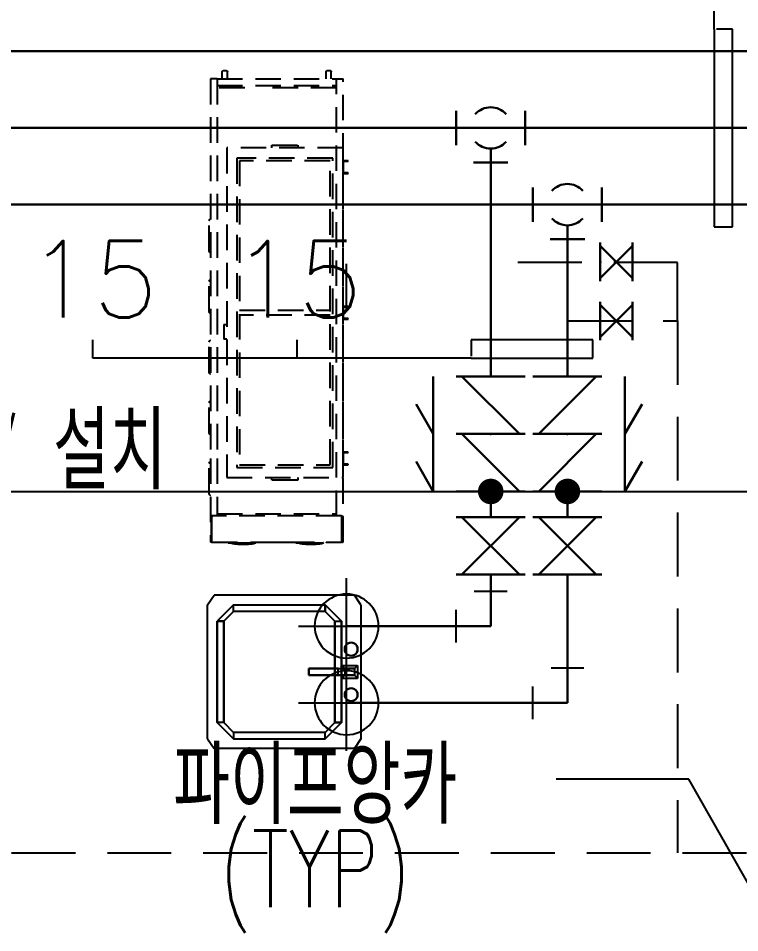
# Model space of a CAD drawing. Header units: millimetres. Extents: x 98929 to 11941380, y 952 to 54154.
# Drawn here: x 221164 to 223986, y 46476 to 50054 of the extents above; entities that cross this region are included whole.
import ezdxf
from ezdxf.enums import TextEntityAlignment as Align

# ---------------------------------------------------------------- set-up
doc = ezdxf.new("R2010")
doc.units = ezdxf.units.MM
for name, pattern in [('DASHED', [0.75, 0.5, -0.25]), ('DASHED2', [0.375, 0.25, -0.125]), ('HIDDEN', [0.375, 0.25, -0.125]), ('PHANTOM', [63.5, 31.75, -6.35, 6.35, -6.35, 6.35, -6.35])]:
    doc.linetypes.add(name, pattern=pattern)
for name, color, linetype, lineweight in [('-급수', 3, 'Continuous', 30), ('-급탕', 2, 'Continuous', 30), ('-환탕', 4, 'Continuous', 30)]:
    doc.layers.add(name, color=color, linetype=linetype, lineweight=lineweight)
for name, color, linetype in [('1', 1, 'Continuous'), ('5TXT', 7, 'Continuous'), ('AHU-02(SA)', 3, 'Continuous'), ('ex', 1, 'Continuous'), ('pipe', 3, 'Continuous'), ('UTIL-AIR', 3, 'DASHED2'), ('VENT', 7, 'HIDDEN'), ('Y', 2, 'Continuous'), ('빌트인', 8, 'Continuous')]:
    doc.layers.add(name, color=color, linetype=linetype)
doc.styles.add('굴림', font='simple.shx', dxfattribs={"bigfont": 'whgtxt.shx'})

# ---------------------------------------------------------------- blocks, each defined once
blk = doc.blocks.new('IVC-S70')
at = {"layer": '빌트인', "linetype": 'DASHED', "ltscale": 200}
for p, q in [((-909.1, 220.7), (-908.1, 220.7)), ((-909.1, 220.7), (-909.1, 161.1)), ((-908.1, 221.7), (-907.1, 221.7)), ((-908.1, -284.6), (-908.1, 221.7)), ((-907.1, 221.7), (-908.1, 221.7)), ((-907.1, 227.5), (905, 227.5)), ((-907.1, 225), (-907.1, 227.5)), ((-907.1, 225), (-907.1, 222.4)), ((-805.1, 225), (-907.1, 225)), ((-907.1, 222.7), (-806.1, 222.7)), ((-907.1, 222.7), (-907.1, 221.7)), ((-907.1, 222.4), (-907.1, 221.7)), ((-809.1, 222.4), (-905.1, 222.4)), ((-807.1, 225), (-807.1, 222.7)), ((-806.1, 222.7), (-806.1, 221.7)), ((-806.1, 222.4), (-805.1, 222.4)), ((-805.1, 221.7), (-806.1, 221.7)), ((-805.1, 221.7), (-805.1, 225)), ((-805.1, 221.7), (-805.1, -284.6)), ((-655, 227.5), (635, 227.5)), ((-655, -227.5), (-655, 227.5)), ((-605, 247.5), (-603, 247.5)), ((-605, 227.5), (-605, 247.5)), ((-555, 227.5), (-605, 227.5)), ((-603, 247.5), (-603, 229.5)), ((-603, 229.5), (-557, 229.5)), ((-557, 247.5), (-555, 247.5)), ((-557, 229.5), (-557, 247.5)), ((-555, 247.5), (-555, 227.5)), ((-35, 247.5), (-33, 247.5)), ((-35, 227.5), (-35, 247.5)), ((15, 227.5), (-35, 227.5)), ((-33, 247.5), (-33, 229.5)), ((-33, 229.5), (13, 229.5)), ((13, 247.5), (15, 247.5)), ((13, 229.5), (13, 247.5)), ((15, 247.5), (15, 227.5)), ((535, 247.5), (537, 247.5)), ((535, 227.5), (535, 247.5)), ((585, 227.5), (535, 227.5)), ((537, 247.5), (537, 229.5)), ((537, 229.5), (583, 229.5)), ((583, 229.5), (583, 247.5)), ((583, 247.5), (585, 247.5)), ((585, 247.5), (585, 227.5)), ((635, 227.5), (635, -227.5)), ((905, 202.1), (905, 227.5)), ((-805.1, 202.1), (905, 202.1)), ((-797.1, -265.2), (-797.1, 202.1)), ((-615, -187.5), (-615, 187.5)), ((-615, 187.5), (595, 187.5)), ((595, 187.5), (595, -187.5)), ((869.6, 202.1), (869.6, -55.5)), ((879.6, -265.2), (879.6, 202.1)), ((905, -265.2), (905, 202.1)), ((905, 181.5), (932.6, 181.5)), ((-910.1, 43.6), (-910.1, 161.1)), ((-908.1, 161.1), (-910.1, 161.1)), ((-910.1, 53.7), (-910.1, 151)), ((-910.1, 151), (-910.1, 151)), ((-605, -177.5), (-605, 177.5)), ((-605, 177.5), (585, 177.5)), ((-20, 177.5), (-20, -177.5)), ((0, -177.5), (0, 177.5)), ((585, 177.5), (585, -177.5)), ((905, 161.5), (932.6, 161.5)), ((937.6, 166.5), (937.6, 176.5)), ((-910.1, 53.7), (-910.1, 53.7)), ((-910.1, 43.6), (-908.1, 43.6)), ((-909.1, 43.6), (-909.1, -132.2)), ((-665, 50.8), (-665, -50.8)), ((-655, 50.8), (-665, 50.8)), ((645, 50.8), (635, 50.8)), ((645, -50.8), (645, 50.8)), ((-665, -50.8), (-655, -50.8)), ((635, -50.8), (645, -50.8)), ((-910.1, -221.5), (-910.1, -104)), ((-908.1, -104), (-910.1, -104)), ((-910.1, -211.4), (-910.1, -114.1)), ((-910.1, -114.1), (-910.1, -114.1)), ((585, -177.5), (-605, -177.5)), ((869.6, -157.1), (869.6, -265.2)), ((-910.1, -211.4), (-910.1, -211.4)), ((595, -187.5), (-615, -187.5)), ((-910.1, -221.5), (-908.1, -221.5)), ((-909.1, -221.5), (-909.1, -285.6)), ((635, -227.5), (-655, -227.5)), ((-112.8, -227.5), (-112.8, -238.5)), ((-56.4, -238.5), (-112.8, -238.5)), ((-56.4, -238.5), (-56.4, -227.5)), ((905, -224.8), (932.6, -224.8)), ((905, -244.8), (932.6, -244.8)), ((937.6, -239.8), (937.6, -229.8)), ((-909.1, -285.6), (-908.1, -285.6)), ((-908.1, -284.6), (-907.1, -284.6)), ((-908.1, -284.6), (-908.1, -285.6)), ((-908.1, -286.6), (-908.1, -285.6)), ((-908.1, -285.6), (-907.1, -285.6)), ((-907.1, -285.6), (-907.1, -284.6)), ((-907.1, -285.6), (-907.1, -285.6)), ((-907.1, -285.6), (-907.1, -288.1)), ((-905.1, -285.6), (-907.1, -285.6)), ((-905.1, -285.6), (-809.1, -285.6)), ((-806.1, -285.6), (-809.1, -285.6)), ((-807.1, -285.6), (-807.1, -288.1)), ((-806.1, -285.6), (-806.1, -284.6)), ((-805.1, -284.6), (-806.1, -284.6)), ((-806.1, -285.6), (-806.1, -284.6)), ((-806.1, -285.6), (-805.1, -285.6)), ((-579.9, -265.2), (-805.1, -265.2)), ((-805.1, -284.6), (-805.1, -288.1)), ((905, -265.2), (-579.9, -265.2)), ((905, -265.2), (905, -290.6)), ((-908.1, -286.6), (-907.1, -286.6)), ((-907.1, -288.1), (-907.1, -290.6)), ((-805.1, -288.1), (-907.1, -288.1)), ((-579.9, -290.6), (-907.1, -290.6)), ((-718.2, -295.6), (-598.7, -295.6)), ((-718.2, -295.7), (-598.7, -295.7)), ((-718.1, -295.6), (-599.9, -295.6)), ((-718.1, -295.7), (-599.9, -295.7)), ((905, -290.6), (-579.9, -290.6)), ((-480.8, -295.6), (-361.3, -295.6)), ((-480.8, -295.7), (-361.3, -295.7)), ((-243.6, -295.6), (-124.1, -295.6)), ((-243.6, -295.7), (-124.1, -295.7)), ((-6.4, -295.6), (113.1, -295.6)), ((-6.4, -295.7), (113.1, -295.7)), ((230.9, -295.6), (350.4, -295.6)), ((230.9, -295.7), (350.4, -295.7))]:
    blk.add_line(p, q, dxfattribs=at)
for centre, radius, start, end in [((-905.1, 220.4), 2, 147.4808, 154.9288), ((932.6, 176.5), 5, 0, 90), ((932.6, 166.5), 5, 270, 0), ((932.6, -229.8), 5, 0, 90), ((932.6, -239.8), 5, 270, 0), ((-905.1, -283.6), 2, 207.8925, 209.1843), ((-905.1, -283.6), 2, 222.132, 270), ((-718.2, -288.2), 7.5, 199.1756, 270), ((-718.1, -288.2), 7.5, 199.1756, 270), ((-718.2, -288.2), 7.4, 199.445, 270), ((-718.1, -288.2), 7.4, 199.445, 270), ((-598.7, -288.2), 7.5, 270, 340.8244), ((-598.7, -288.2), 7.4, 270, 340.555), ((-480.8, -288.2), 7.5, 199.1756, 270), ((-480.8, -288.2), 7.4, 199.445, 270), ((-361.3, -288.2), 7.5, 270, 340.8244), ((-361.3, -288.2), 7.4, 270, 340.555), ((-243.6, -288.2), 7.5, 199.1756, 270), ((-243.6, -288.2), 7.4, 199.445, 270), ((-124.1, -288.2), 7.5, 270, 340.8244), ((-124.1, -288.2), 7.4, 270, 340.555), ((-6.4, -288.2), 7.5, 199.1756, 270), ((-6.4, -288.2), 7.4, 199.445, 270), ((113.1, -288.2), 7.5, 270, 340.8244), ((113.1, -288.2), 7.4, 270, 340.555), ((230.9, -288.2), 7.5, 199.1756, 270), ((230.9, -288.2), 7.4, 199.445, 270), ((350.4, -288.2), 7.5, 270, 340.8244), ((350.4, -288.2), 7.4, 270, 340.555)]:
    blk.add_arc(centre, radius, start, end, dxfattribs=at)
for points, knots in [([(-906.1, 220.7), (-906.3, 220.7), (-906.6, 220.8), (-907.1, 221), (-907.3, 221.1), (-907.7, 221.2), (-907.8, 221.3), (-908, 221.5), (-908.1, 221.6), (-908.1, 221.7)], [0, 0, 0, 0, 0.25, 0.25, 0.5, 0.5, 0.75, 0.75, 1, 1, 1, 1]), ([(-907.1, 222.7), (-907, 222.7), (-906.9, 222.6), (-906.7, 222.4), (-906.7, 222.3), (-906.5, 221.9), (-906.4, 221.7), (-906.2, 221.2), (-906.2, 220.9), (-906.1, 220.7)], [0, 0, 0, 0, 0.25, 0.25, 0.5, 0.5, 0.75, 0.75, 1, 1, 1, 1]), ([(-907.1, 221.7), (-907, 221.7), (-906.9, 221.6), (-906.7, 221.5), (-906.7, 221.5), (-906.5, 221.3), (-906.4, 221.2), (-906.2, 220.9), (-906.2, 220.8), (-906.1, 220.7)], [0, 0, 0, 0, 0.25, 0.25, 0.5, 0.5, 0.75, 0.75, 1, 1, 1, 1]), ([(-807.1, 220.7), (-807, 220.9), (-806.9, 221.2), (-806.7, 221.7), (-806.7, 221.9), (-806.5, 222.3), (-806.4, 222.4), (-806.2, 222.6), (-806.2, 222.7), (-806.1, 222.7)], [0, 0, 0, 0, 0.25, 0.25, 0.5, 0.5, 0.75, 0.75, 1, 1, 1, 1]), ([(-807.1, 220.7), (-807, 220.8), (-806.9, 220.9), (-806.7, 221.2), (-806.7, 221.3), (-806.5, 221.5), (-806.4, 221.5), (-806.2, 221.6), (-806.2, 221.7), (-806.1, 221.7)], [0, 0, 0, 0, 0.25, 0.25, 0.5, 0.5, 0.75, 0.75, 1, 1, 1, 1]), ([(-806.1, 221.7), (-806.1, 221.6), (-806.1, 221.5), (-806.2, 221.3), (-806.3, 221.2), (-806.5, 221.1), (-806.6, 221), (-806.8, 220.8), (-806.9, 220.7), (-807.1, 220.7)], [0, 0, 0, 0, 0.25, 0.25, 0.5, 0.5, 0.75, 0.75, 1, 1, 1, 1]), ([(-805.1, 221.7), (-805.1, 221.6), (-805.1, 221.5), (-805.3, 221.3), (-805.5, 221.2), (-805.9, 221.1), (-806.1, 221), (-806.6, 220.8), (-806.8, 220.7), (-807.1, 220.7)], [0, 0, 0, 0, 0.25, 0.25, 0.5, 0.5, 0.75, 0.75, 1, 1, 1, 1]), ([(-910.1, 151), (-910.9, 150.1), (-912.4, 148.3), (-913.5, 144.2), (-914.5, 139.4), (-915.3, 132.8), (-916, 124.5), (-916.5, 113.8), (-916.6, 106.8), (-916.6, 102.3)], [0, 0, 0, 0, 0.06656, 0.148336, 0.245879, 0.367331, 0.543547, 0.754398, 1, 1, 1, 1]), ([(-916.6, 102.3), (-916.5, 96.7), (-916.4, 88.2), (-915.7, 75.5), (-914.7, 66.6), (-913.6, 60.6), (-912.5, 57.2), (-911.4, 54.9), (-910.5, 54.1), (-910.1, 53.7)], [0, 0, 0, 0, 0.306371, 0.556522, 0.750806, 0.848907, 0.923816, 0.967508, 1, 1, 1, 1]), ([(-910.1, -114.1), (-910.9, -115), (-912.4, -116.8), (-913.5, -120.9), (-914.5, -125.7), (-915.3, -132.2), (-916, -140.6), (-916.5, -151.3), (-916.6, -158.3), (-916.6, -162.7)], [0, 0, 0, 0, 0.06656, 0.148336, 0.245879, 0.367331, 0.543547, 0.754398, 1, 1, 1, 1]), ([(-916.6, -162.7), (-916.5, -168.3), (-916.4, -176.9), (-915.7, -189.5), (-914.7, -198.4), (-913.6, -204.4), (-912.5, -207.8), (-911.4, -210.2), (-910.5, -211), (-910.1, -211.4)], [0, 0, 0, 0, 0.306371, 0.556522, 0.750806, 0.848907, 0.923816, 0.967508, 1, 1, 1, 1]), ([(-908.1, -284.6), (-908.1, -284.5), (-908, -284.4), (-907.8, -284.2), (-907.7, -284.1), (-907.3, -284), (-907.1, -283.9), (-906.6, -283.7), (-906.3, -283.6), (-906.1, -283.6)], [0, 0, 0, 0, 0.25, 0.25, 0.5, 0.5, 0.75, 0.75, 1, 1, 1, 1]), ([(-907.1, -284.6), (-907.2, -284.6), (-907.3, -284.7), (-907.6, -284.9), (-907.7, -285), (-907.9, -285.1), (-908, -285.2), (-908.1, -285.4), (-908.1, -285.5), (-908.1, -285.6)], [0, 0, 0, 0, 0.25, 0.25, 0.5, 0.5, 0.75, 0.75, 1, 1, 1, 1]), ([(-908.1, -285.6), (-908, -285.6), (-907.9, -285.5), (-907.7, -285.4), (-907.7, -285.4), (-907.5, -285.2), (-907.4, -285.1), (-907.2, -284.8), (-907.2, -284.7), (-907.1, -284.6)], [0, 0, 0, 0, 0.25, 0.25, 0.5, 0.5, 0.75, 0.75, 1, 1, 1, 1]), ([(-906.1, -283.6), (-906.2, -283.7), (-906.2, -283.8), (-906.4, -284.1), (-906.5, -284.2), (-906.7, -284.4), (-906.7, -284.4), (-906.9, -284.5), (-907, -284.6), (-907.1, -284.6)], [0, 0, 0, 0, 0.25, 0.25, 0.5, 0.5, 0.75, 0.75, 1, 1, 1, 1]), ([(-906.1, -283.6), (-906.2, -283.8), (-906.2, -284.1), (-906.4, -284.6), (-906.5, -284.8), (-906.7, -285.2), (-906.7, -285.3), (-906.9, -285.5), (-907, -285.6), (-907.1, -285.6)], [0, 0, 0, 0, 0.25, 0.25, 0.5, 0.5, 0.75, 0.75, 1, 1, 1, 1]), ([(-907.1, -284.6), (-907.1, -284.5), (-907.1, -284.4), (-907, -284.2), (-906.9, -284.1), (-906.7, -284), (-906.6, -283.9), (-906.3, -283.7), (-906.2, -283.6), (-906.1, -283.6)], [0, 0, 0, 0, 0.25, 0.25, 0.5, 0.5, 0.75, 0.75, 1, 1, 1, 1]), ([(-806.1, -284.6), (-806.2, -284.6), (-806.2, -284.5), (-806.4, -284.4), (-806.5, -284.4), (-806.7, -284.2), (-806.7, -284.1), (-806.9, -283.8), (-807, -283.7), (-807.1, -283.6)], [0, 0, 0, 0, 0.25, 0.25, 0.5, 0.5, 0.75, 0.75, 1, 1, 1, 1]), ([(-806.1, -285.6), (-806.2, -285.6), (-806.2, -285.5), (-806.4, -285.3), (-806.5, -285.2), (-806.7, -284.8), (-806.7, -284.6), (-806.9, -284.1), (-807, -283.8), (-807.1, -283.6)], [0, 0, 0, 0, 0.25, 0.25, 0.5, 0.5, 0.75, 0.75, 1, 1, 1, 1]), ([(-807.1, -283.6), (-806.9, -283.6), (-806.8, -283.7), (-806.6, -283.9), (-806.5, -284), (-806.3, -284.1), (-806.2, -284.2), (-806.1, -284.4), (-806.1, -284.5), (-806.1, -284.6)], [0, 0, 0, 0, 0.25, 0.25, 0.5, 0.5, 0.75, 0.75, 1, 1, 1, 1]), ([(-807.1, -283.6), (-806.8, -283.6), (-806.6, -283.7), (-806.1, -283.9), (-805.9, -284), (-805.5, -284.1), (-805.3, -284.2), (-805.1, -284.4), (-805.1, -284.5), (-805.1, -284.6)], [0, 0, 0, 0, 0.25, 0.25, 0.5, 0.5, 0.75, 0.75, 1, 1, 1, 1])]:
    blk.add_open_spline(points, degree=3, knots=knots, dxfattribs=at)
blk = doc.blocks.new('SINK2')
at = {"layer": '빌트인'}
for p, q in [((-261.9, 600), (-300, 574.6)), ((-300, 25.4), (-300, 574.6)), ((-261.9, 600), (261.9, 600)), ((261.9, 600), (300, 574.6)), ((300, 25.4), (300, 574.6)), ((-198.2, 561.9), (-261.9, 498.2)), ((-261.9, 498.2), (-198.2, 561.9)), ((198.2, 561.9), (-198.2, 561.9)), ((-198.2, 561.9), (198.2, 561.9)), ((-198.2, 536.4), (-198.2, 561.9)), ((-198.2, 536.4), (-198.2, 561.9)), ((261.9, 498.2), (198.2, 561.9)), ((198.2, 561.9), (198.2, 536.4)), ((261.9, 498.2), (198.2, 561.9)), ((198.2, 536.4), (198.2, 561.9)), ((-236.4, 498.2), (-198.2, 536.4)), ((-198.2, 536.4), (-236.4, 498.2)), ((-198.2, 536.4), (198.2, 536.4)), ((198.2, 536.4), (-198.2, 536.4)), ((236.4, 498.2), (198.2, 536.4)), ((198.2, 536.4), (236.4, 498.2)), ((-261.9, 498.2), (-261.9, 140.1)), ((-261.9, 498.2), (-261.9, 140.1)), ((-236.4, 498.2), (-261.9, 498.2)), ((-236.4, 498.2), (-261.9, 498.2)), ((-236.4, 140.1), (-236.4, 498.2)), ((-236.4, 140.1), (-236.4, 498.2)), ((236.4, 140.1), (236.4, 498.2)), ((236.4, 498.2), (261.9, 498.2)), ((236.4, 140.1), (236.4, 498.2)), ((236.4, 498.2), (261.9, 498.2)), ((261.9, 498.2), (261.9, 140.1)), ((261.9, 498.2), (261.9, 140.1)), ((-12.8, 203.6), (-12.8, 89.1)), ((12.8, 203.6), (-12.8, 203.6)), ((-12.8, 203.6), (-12.8, 101.8)), ((12.8, 203.6), (-12.8, 203.6)), ((-12.8, 203.6), (12.8, 203.6)), ((12.8, 203.6), (-12.8, 203.6)), ((-12.8, 203.6), (-12.8, 101.8)), ((-12.8, 89.1), (-12.8, 203.6)), ((12.8, 89.1), (12.8, 203.6)), ((12.8, 101.8), (12.8, 203.6)), ((12.8, 203.6), (12.8, 101.8)), ((12.8, 89.1), (12.8, 203.6)), ((-261.9, 140.1), (-198.2, 76.4)), ((-261.9, 140.1), (-236.4, 140.1)), ((-198.2, 76.4), (-261.9, 140.1)), ((-261.9, 140.1), (-236.4, 140.1)), ((-198.2, 101.8), (-236.4, 140.1)), ((-236.4, 140.1), (-198.2, 101.8)), ((198.2, 76.4), (261.9, 140.1)), ((236.4, 140.1), (198.2, 101.8)), ((261.9, 140.1), (198.2, 76.4)), ((198.2, 101.8), (236.4, 140.1)), ((261.9, 140.1), (236.4, 140.1)), ((236.4, 140.1), (261.9, 140.1)), ((198.2, 101.8), (-198.2, 101.8)), ((-198.2, 101.8), (198.2, 101.8)), ((-198.2, 76.4), (-198.2, 101.8)), ((-198.2, 101.8), (-198.2, 76.4)), ((-198.2, 76.4), (198.2, 76.4)), ((198.2, 76.4), (-198.2, 76.4)), ((-12.8, 63.6), (-25.4, 76.4)), ((-25.4, 76.4), (25.4, 76.4)), ((-25.4, 76.4), (-12.8, 63.6)), ((-25.4, 12.8), (-25.4, 76.4)), ((12.8, 101.8), (-12.8, 101.8)), ((-12.8, 101.8), (12.8, 101.8)), ((-12.8, 63.6), (-12.8, 101.8)), ((-12.8, 101.8), (-12.8, 89.1)), ((-12.8, 101.8), (-12.8, 89.1)), ((-12.8, 63.6), (-12.8, 101.8)), ((-12.8, 89.1), (12.8, 89.1)), ((-12.8, 89.1), (12.8, 89.1)), ((-12.8, 25.4), (-12.8, 89.1)), ((-12.8, 89.1), (-12.8, 25.4)), ((12.8, 101.8), (12.8, 63.6)), ((12.8, 89.1), (12.8, 101.8)), ((12.8, 101.8), (12.8, 63.6)), ((12.8, 101.8), (12.8, 89.1)), ((12.8, 89.1), (12.8, 25.4)), ((12.8, 89.1), (12.8, 25.4)), ((25.4, 76.4), (12.8, 63.6)), ((12.8, 63.6), (25.4, 76.4)), ((25.4, 76.4), (25.4, 12.8)), ((198.2, 101.8), (198.2, 76.4)), ((198.2, 101.8), (198.2, 76.4)), ((-113.7, 44.8), (-114.5, 38.2)), ((-114.5, 38.2), (-113.7, 44.8)), ((-113.7, 44.8), (-114.5, 38.2)), ((-114.5, 38.2), (-113.7, 44.8)), ((-114.5, 38.2), (-113.7, 31.6)), ((-113.7, 31.6), (-114.5, 38.2)), ((-114.5, 38.2), (-113.7, 31.6)), ((-113.7, 31.6), (-114.5, 38.2)), ((-111.1, 51), (-113.7, 44.8)), ((-113.7, 44.8), (-111.1, 51)), ((-111.1, 51), (-113.7, 44.8)), ((-113.7, 44.8), (-111.1, 51)), ((-107.1, 56.2), (-111.1, 51)), ((-111.1, 51), (-107.1, 56.2)), ((-107.1, 56.2), (-111.1, 51)), ((-111.1, 51), (-107.1, 56.2)), ((-101.8, 60.2), (-107.1, 56.2)), ((-107.1, 56.2), (-101.8, 60.2)), ((-101.8, 60.2), (-107.1, 56.2)), ((-107.1, 56.2), (-101.8, 60.2)), ((-95.6, 62.8), (-101.8, 60.2)), ((-101.8, 60.2), (-95.6, 62.8)), ((-95.6, 62.8), (-101.8, 60.2)), ((-101.8, 60.2), (-95.6, 62.8)), ((-89.1, 63.6), (-95.6, 62.8)), ((-95.6, 62.8), (-89.1, 63.6)), ((-89.1, 63.6), (-95.6, 62.8)), ((-95.6, 62.8), (-89.1, 63.6)), ((-82.5, 62.8), (-89.1, 63.6)), ((-82.5, 62.8), (-89.1, 63.6)), ((-89.1, 63.6), (-82.5, 62.8)), ((-82.5, 62.8), (-89.1, 63.6)), ((-76.3, 60.2), (-82.5, 62.8)), ((-82.5, 62.8), (-76.3, 60.2)), ((-76.3, 60.2), (-82.5, 62.8)), ((-82.5, 62.8), (-76.3, 60.2)), ((-71.1, 56.2), (-76.3, 60.2)), ((-76.3, 60.2), (-71.1, 56.2)), ((-71.1, 56.2), (-76.3, 60.2)), ((-76.3, 60.2), (-71.1, 56.2)), ((-67.1, 51), (-71.1, 56.2)), ((-71.1, 56.2), (-67.1, 51)), ((-67.1, 51), (-71.1, 56.2)), ((-71.1, 56.2), (-67.1, 51)), ((-64.5, 44.8), (-67.1, 51)), ((-67.1, 51), (-64.5, 44.8)), ((-64.5, 44.8), (-67.1, 51)), ((-67.1, 51), (-64.5, 44.8)), ((-63.6, 38.2), (-64.5, 44.8)), ((-64.5, 44.8), (-63.6, 38.2)), ((-63.6, 38.2), (-64.5, 44.8)), ((-64.5, 44.8), (-63.6, 38.2)), ((-64.5, 31.6), (-63.6, 38.2)), ((-63.6, 38.2), (-64.5, 31.6)), ((-64.5, 31.6), (-63.6, 38.2)), ((-63.6, 38.2), (-64.5, 31.6)), ((12.8, 63.6), (-12.8, 63.6)), ((12.8, 63.6), (-12.8, 63.6)), ((-12.8, 25.4), (-12.8, 63.6)), ((12.8, 25.4), (12.8, 63.6)), ((63.6, 38.2), (64.5, 44.8)), ((64.5, 44.8), (63.6, 38.2)), ((63.6, 38.2), (64.5, 44.8)), ((64.5, 44.8), (63.6, 38.2)), ((63.6, 38.2), (64.5, 31.6)), ((64.5, 31.6), (63.6, 38.2)), ((63.6, 38.2), (64.5, 31.6)), ((64.5, 31.6), (63.6, 38.2)), ((67.1, 51), (64.5, 44.8)), ((64.5, 44.8), (67.1, 51)), ((67.1, 51), (64.5, 44.8)), ((64.5, 44.8), (67.1, 51)), ((71.1, 56.2), (67.1, 51)), ((67.1, 51), (71.1, 56.2)), ((71.1, 56.2), (67.1, 51)), ((67.1, 51), (71.1, 56.2)), ((76.3, 60.2), (71.1, 56.2)), ((71.1, 56.2), (76.3, 60.2)), ((76.3, 60.2), (71.1, 56.2)), ((71.1, 56.2), (76.3, 60.2)), ((82.5, 62.8), (76.3, 60.2)), ((76.3, 60.2), (82.5, 62.8)), ((82.5, 62.8), (76.3, 60.2)), ((76.3, 60.2), (82.5, 62.8)), ((89.1, 63.6), (82.5, 62.8)), ((82.5, 62.8), (89.1, 63.6)), ((89.1, 63.6), (82.5, 62.8)), ((82.5, 62.8), (89.1, 63.6)), ((95.6, 62.8), (89.1, 63.6)), ((89.1, 63.6), (95.6, 62.8)), ((95.6, 62.8), (89.1, 63.6)), ((89.1, 63.6), (95.6, 62.8)), ((101.8, 60.2), (95.6, 62.8)), ((95.6, 62.8), (101.8, 60.2)), ((101.8, 60.2), (95.6, 62.8)), ((95.6, 62.8), (101.8, 60.2)), ((107.1, 56.2), (101.8, 60.2)), ((101.8, 60.2), (107.1, 56.2)), ((107.1, 56.2), (101.8, 60.2)), ((101.8, 60.2), (107.1, 56.2)), ((111.1, 51), (107.1, 56.2)), ((107.1, 56.2), (111.1, 51)), ((111.1, 51), (107.1, 56.2)), ((107.1, 56.2), (111.1, 51)), ((113.7, 44.8), (111.1, 51)), ((111.1, 51), (113.7, 44.8)), ((113.7, 44.8), (111.1, 51)), ((111.1, 51), (113.7, 44.8)), ((114.5, 38.2), (113.7, 44.8)), ((113.7, 44.8), (114.5, 38.2)), ((114.5, 38.2), (113.7, 44.8)), ((113.7, 44.8), (114.5, 38.2)), ((113.7, 31.6), (114.5, 38.2)), ((114.5, 38.2), (113.7, 31.6)), ((113.7, 31.6), (114.5, 38.2)), ((114.5, 38.2), (113.7, 31.6)), ((-261.9, 0), (-300, 25.4)), ((261.9, 0), (-261.9, 0)), ((-113.7, 31.6), (-111.1, 25.4)), ((-111.1, 25.4), (-113.7, 31.6)), ((-113.7, 31.6), (-111.1, 25.4)), ((-111.1, 25.4), (-113.7, 31.6)), ((-111.1, 25.4), (-107.1, 20.2)), ((-107.1, 20.2), (-111.1, 25.4)), ((-111.1, 25.4), (-107.1, 20.2)), ((-107.1, 20.2), (-111.1, 25.4)), ((-107.1, 20.2), (-101.8, 16.2)), ((-101.8, 16.2), (-107.1, 20.2)), ((-107.1, 20.2), (-101.8, 16.2)), ((-101.8, 16.2), (-107.1, 20.2)), ((-101.8, 16.2), (-95.6, 13.6)), ((-95.6, 13.6), (-101.8, 16.2)), ((-101.8, 16.2), (-95.6, 13.6)), ((-95.6, 13.6), (-101.8, 16.2)), ((-95.6, 13.6), (-89.1, 12.8)), ((-89.1, 12.8), (-95.6, 13.6)), ((-95.6, 13.6), (-89.1, 12.8)), ((-89.1, 12.8), (-95.6, 13.6)), ((-89.1, 12.8), (-82.5, 13.6)), ((-82.5, 13.6), (-89.1, 12.8)), ((-89.1, 12.8), (-82.5, 13.6)), ((-82.5, 13.6), (-89.1, 12.8)), ((-82.5, 13.6), (-76.3, 16.2)), ((-76.3, 16.2), (-82.5, 13.6)), ((-82.5, 13.6), (-76.3, 16.2)), ((-76.3, 16.2), (-82.5, 13.6)), ((-76.3, 16.2), (-71.1, 20.2)), ((-71.1, 20.2), (-76.3, 16.2)), ((-76.3, 16.2), (-71.1, 20.2)), ((-71.1, 20.2), (-76.3, 16.2)), ((-71.1, 20.2), (-67.1, 25.4)), ((-67.1, 25.4), (-71.1, 20.2)), ((-71.1, 20.2), (-67.1, 25.4)), ((-67.1, 25.4), (-71.1, 20.2)), ((-67.1, 25.4), (-64.5, 31.6)), ((-64.5, 31.6), (-67.1, 25.4)), ((-67.1, 25.4), (-64.5, 31.6)), ((-64.5, 31.6), (-67.1, 25.4)), ((-12.8, 25.4), (-25.4, 12.8)), ((-12.8, 25.4), (-25.4, 12.8)), ((25.4, 12.8), (-25.4, 12.8)), ((12.8, 25.4), (-12.8, 25.4)), ((12.8, 25.4), (-12.8, 25.4)), ((12.8, 25.4), (25.4, 12.8)), ((12.8, 25.4), (25.4, 12.8)), ((64.5, 31.6), (67.1, 25.4)), ((67.1, 25.4), (64.5, 31.6)), ((64.5, 31.6), (67.1, 25.4)), ((67.1, 25.4), (64.5, 31.6)), ((67.1, 25.4), (71.1, 20.2)), ((71.1, 20.2), (67.1, 25.4)), ((67.1, 25.4), (71.1, 20.2)), ((71.1, 20.2), (67.1, 25.4)), ((71.1, 20.2), (76.3, 16.2)), ((76.3, 16.2), (71.1, 20.2)), ((71.1, 20.2), (76.3, 16.2)), ((76.3, 16.2), (71.1, 20.2)), ((76.3, 16.2), (82.5, 13.6)), ((82.5, 13.6), (76.3, 16.2)), ((76.3, 16.2), (82.5, 13.6)), ((82.5, 13.6), (76.3, 16.2)), ((82.5, 13.6), (89.1, 12.8)), ((89.1, 12.8), (82.5, 13.6)), ((82.5, 13.6), (89.1, 12.8)), ((89.1, 12.8), (82.5, 13.6)), ((89.1, 12.8), (95.6, 13.6)), ((95.6, 13.6), (89.1, 12.8)), ((89.1, 12.8), (95.6, 13.6)), ((95.6, 13.6), (89.1, 12.8)), ((95.6, 13.6), (101.8, 16.2)), ((101.8, 16.2), (95.6, 13.6)), ((95.6, 13.6), (101.8, 16.2)), ((101.8, 16.2), (95.6, 13.6)), ((101.8, 16.2), (107.1, 20.2)), ((107.1, 20.2), (101.8, 16.2)), ((101.8, 16.2), (107.1, 20.2)), ((107.1, 20.2), (101.8, 16.2)), ((107.1, 20.2), (111.1, 25.4)), ((111.1, 25.4), (107.1, 20.2)), ((107.1, 20.2), (111.1, 25.4)), ((111.1, 25.4), (107.1, 20.2)), ((111.1, 25.4), (113.7, 31.6)), ((113.7, 31.6), (111.1, 25.4)), ((111.1, 25.4), (113.7, 31.6)), ((113.7, 31.6), (111.1, 25.4)), ((261.9, 0), (300, 25.4))]:
    blk.add_line(p, q, dxfattribs=at)
blk = doc.blocks.new('P1')
at = {"layer": '1', "color": 1, "linetype": 'Continuous'}
for p, q in [((0, -112.5), (0, 112.5)), ((112.5, 0), (-112.5, 0))]:
    blk.add_line(p, q, dxfattribs=at)
at = {"layer": 'pipe', "color": 2}
blk.add_circle((0, 0), 75, dxfattribs=at)
blk = doc.blocks.new('SF31T')
at = {"color": 2, "linetype": 'Continuous'}
for p, q in [((-0.75, 1.5), (0.75, 1.5)), ((1.5, 0.75), (1.5, -0.75)), ((-0.75, -1.5), (0.75, -1.5))]:
    blk.add_line(p, q, dxfattribs=at)
at = {"color": 0, "linetype": 'Continuous'}
for p, q in [((0, 1.5), (0, -1.5)), ((1.5, 0), (0.9, 0))]:
    blk.add_line(p, q, dxfattribs=at)
at = {"color": 2, "linetype": 'Continuous'}
for start, end in [(131.8103, 228.1897), (311.8103, 408.1897)]:
    blk.add_arc((0, 0), 0.9, start, end, dxfattribs=at)
for p in [(0, 1.5), (1.5, 0), (0, -1.5)]:
    blk.add_point(p, dxfattribs=at)
blk = doc.blocks.new('VALG01')
at = {"color": 3, "linetype": 'Continuous'}
for p, q in [((-1.25, 1.5), (-1.25, -1.5)), ((1.25, 1.5), (1.25, -1.5))]:
    blk.add_line(p, q, dxfattribs=at)
at = {"color": 2, "linetype": 'Continuous'}
for p, q in [((-1.25, -1.25), (1.25, 1.25)), ((-1.25, 1.25), (1.25, -1.25))]:
    blk.add_line(p, q, dxfattribs=at)
at = {"color": 3, "linetype": 'Continuous'}
for p in [(-1.25, 0), (1.25, 0)]:
    blk.add_point(p, dxfattribs=at)
blk = doc.blocks.new('A$C2A6351C6')
at = {"xscale": 49.99999999999999, "yscale": 49.99999999999999, "zscale": 49.99999999999999, "rotation": 180}
blk.add_blockref('VALG01', (62.5, 75), dxfattribs=at)
blk = doc.blocks.new('VALC01')
at = {"color": 2, "linetype": 'Continuous'}
for p, q in [((1.25, 2.496), (-0.049, 3.246)), ((-1.25, 2.5), (1.25, 2.5)), ((-1.25, 1.25), (1.25, -1.25))]:
    blk.add_line(p, q, dxfattribs=at)
at = {"color": 3, "linetype": 'Continuous'}
for p, q in [((-1.25, 1.5), (-1.25, -1.5)), ((1.25, 1.5), (1.25, -1.5))]:
    blk.add_line(p, q, dxfattribs=at)
for p in [(-1.25, 0), (1.25, 0)]:
    blk.add_point(p, dxfattribs=at)

msp = doc.modelspace()

# ---------------------------------------------------------------- linework, layer by layer
at = {"layer": '-급수', "linetype": 'Continuous', "ltscale": 10}
for p, q in [((220196.6, 49324.6), (233324.5, 49324.6)), ((223312.4, 48652.4), (223312.4, 49243.6)), ((223312.4, 48102.4), (223312.4, 48202.4)), ((223312.4, 48102.4), (223312.4, 48202.4)), ((223312.4, 47375.7), (223312.4, 47877.4)), ((222448.5, 47375.7), (223312.4, 47375.7))]:
    msp.add_line(p, q, dxfattribs=at)
at = {"layer": '-급탕', "color": 4, "linetype": 'Continuous', "ltscale": 10}
for p, q in [((220416.5, 49624.6), (233624.5, 49624.6)), ((223012.4, 48652.4), (223012.4, 49543.6)), ((223012.4, 48102.4), (223012.4, 48202.4)), ((223012.4, 48102.4), (223012.4, 48202.4)), ((223012.4, 47675.7), (223012.4, 47877.4)), ((222448.5, 47675.7), (223012.4, 47675.7))]:
    msp.add_line(p, q, dxfattribs=at)
at = {"layer": '-환탕', "linetype": 'Continuous', "ltscale": 10}
msp.add_line((220416.5, 49924.6, -0.5), (233924.5, 49924.6, -0.5), dxfattribs=at)
at = {"color": 1}
for p, q in [((223787.5, 47076.4, -0.5), (223267.9, 47076.4, -0.5)), ((224045.6, 46622.8, -0.5), (223787.5, 47076.4, -0.5))]:
    msp.add_line(p, q, dxfattribs=at)
at = {"layer": 'AHU-02(SA)', "color": 1, "const_width": 50}
for points in [[(223012.4, 48177.4, 1), (223012.4, 48227.4, 1)], [(223312.4, 48177.4, 1), (223312.4, 48227.4, 1)]]:
    msp.add_lwpolyline(points, format="xyb", close=True, dxfattribs=at)
at = {"layer": 'ex', "ltscale": 3000}
for p, q in [((223886.4, 50010.9), (223886.4, 52052.3)), ((223886.4, 50010.9), (223886.4, 49238.3)), ((223958.4, 49238.3), (223958.4, 50010.9)), ((223886.4, 49238.3), (223958.4, 49238.3)), ((221455.6, 48723.9), (221455.6, 48795.9)), ((222255.6, 48723.9), (222255.6, 48795.9)), ((223412.3, 48795.9), (222935.6, 48795.9)), ((223412.3, 48723.9), (223412.3, 48795.9)), ((222935.6, 48723.9), (221455.6, 48723.9)), ((222935.6, 48723.9), (223412.3, 48723.9))]:
    msp.add_line(p, q, dxfattribs=at)
at = {"layer": 'ex', "linetype": 'PHANTOM', "ltscale": 2}
for p, q in [((223958.4, 50010.9), (223886.4, 50010.9)), ((222935.6, 48795.9), (222935.6, 48723.9))]:
    msp.add_line(p, q, dxfattribs=at)
at = {"layer": 'pipe', "color": 1, "ltscale": 3}
msp.add_line((217455, 48202.4), (226933.2, 48202.4), dxfattribs=at)
at = {"layer": 'UTIL-AIR', "linetype": 'DASHED', "lineweight": -3, "ltscale": 500}
for p, q in [((223743.4, 49098), (223012.4, 49098)), ((223743.4, 48869.8), (223743.4, 49098)), ((223312.4, 48869.8), (223743.4, 48869.8)), ((223743.4, 48869.8), (223743.4, 46789)), ((207262.7, 46789), (231799, 46789))]:
    msp.add_line(p, q, dxfattribs=at)
at = {"layer": 'VENT', "color": 3, "linetype": 'Continuous', "lineweight": -3}
msp.add_line((222448.5, 48903.6), (222448.5, 49093), dxfattribs=at)
at = {"layer": 'Y'}
for p, q in [((223076.6, 47810.7), (222948.2, 47810.7)), ((222877.4, 47611.4), (222877.4, 47739.9)), ((223376.6, 47510.7), (223248.2, 47510.7)), ((223177.4, 47311.4), (223177.4, 47439.9))]:
    msp.add_line(p, q, dxfattribs=at)

# ---------------------------------------------------------------- block references
at = {"layer": '-급수', "linetype": 'Continuous', "ltscale": 10, "rotation": 270}
for name, p, xscale, yscale, zscale in [('SF31T', (223312.4, 49324.6), 90, 90, 90), ('VALC01', (223312.4, 48539.9), 90, 90, 90), ('VALC01', (223312.4, 48314.9), 90, 90, 90), ('A$C2A6351C6', (223177.4, 47877.4), -1.8, 1.8, 1.8)]:
    msp.add_blockref(name, p, dxfattribs=dict(at, xscale=xscale, yscale=yscale, zscale=zscale))
at = {"layer": '-급탕', "color": 4, "linetype": 'Continuous', "ltscale": 10}
for name, p, xscale, yscale, zscale, rotation in [('SF31T', (223012.4, 49624.6), 90, 90, 90, 270), ('A$C2A6351C6', (223440.9, 49024.8), 1.008000000001714, 1.00800000000163, 1.008, 2.346779077091249e-05), ('A$C2A6351C6', (223440.9, 48793.7), 1.008000000001714, 1.00800000000163, 1.008, 2.346779077091249e-05), ('VALC01', (223012.4, 48539.9), -90, 90, 90, 90), ('VALC01', (223012.4, 48314.9), -90, 90, 90, 90), ('A$C2A6351C6', (222877.4, 47877.4), -1.8, 1.8, 1.8, 270)]:
    msp.add_blockref(name, p, dxfattribs=dict(at, xscale=xscale, yscale=yscale, zscale=zscale, rotation=rotation))
at = {"layer": 'pipe', "xscale": -1.666666666666667, "yscale": 1.666666666666667, "zscale": 1.666666666666667}
for p in [(222448.5, 47675.7), (222448.5, 47375.7)]:
    msp.add_blockref('P1', p, dxfattribs=at)
at = {"layer": '빌트인', "xscale": -1, "rotation": 270}
msp.add_blockref('IVC-S70', (222207, 48911.6), dxfattribs=at)
at = {"layer": '빌트인', "lineweight": -3, "rotation": 90}
msp.add_blockref('SINK2', (222504.6, 47496.4), dxfattribs=at)

# ---------------------------------------------------------------- texts
at = {"layer": '5TXT', "color": 7, "style": '굴림'}
for p in [(221455.6, 49032.8), (222255.6, 49032.8)]:
    msp.add_text('15', height=300, dxfattribs=at).set_placement(p, align=Align.MIDDLE_CENTER)
at = {"layer": '5TXT', "color": 7, "style": '굴림', "width": 0.7}
for s, p in [('Back Flow Preventer V/V 설치', (219668.2, 48338.7)), ('파이프앙카', (222325.9, 47064.6, -0.5)), ('(TYP)', (222325.9, 46704.7, -0.5))]:
    msp.add_text(s, height=300, dxfattribs=at).set_placement(p, align=Align.MIDDLE)

doc.saveas('drawing.dxf')
